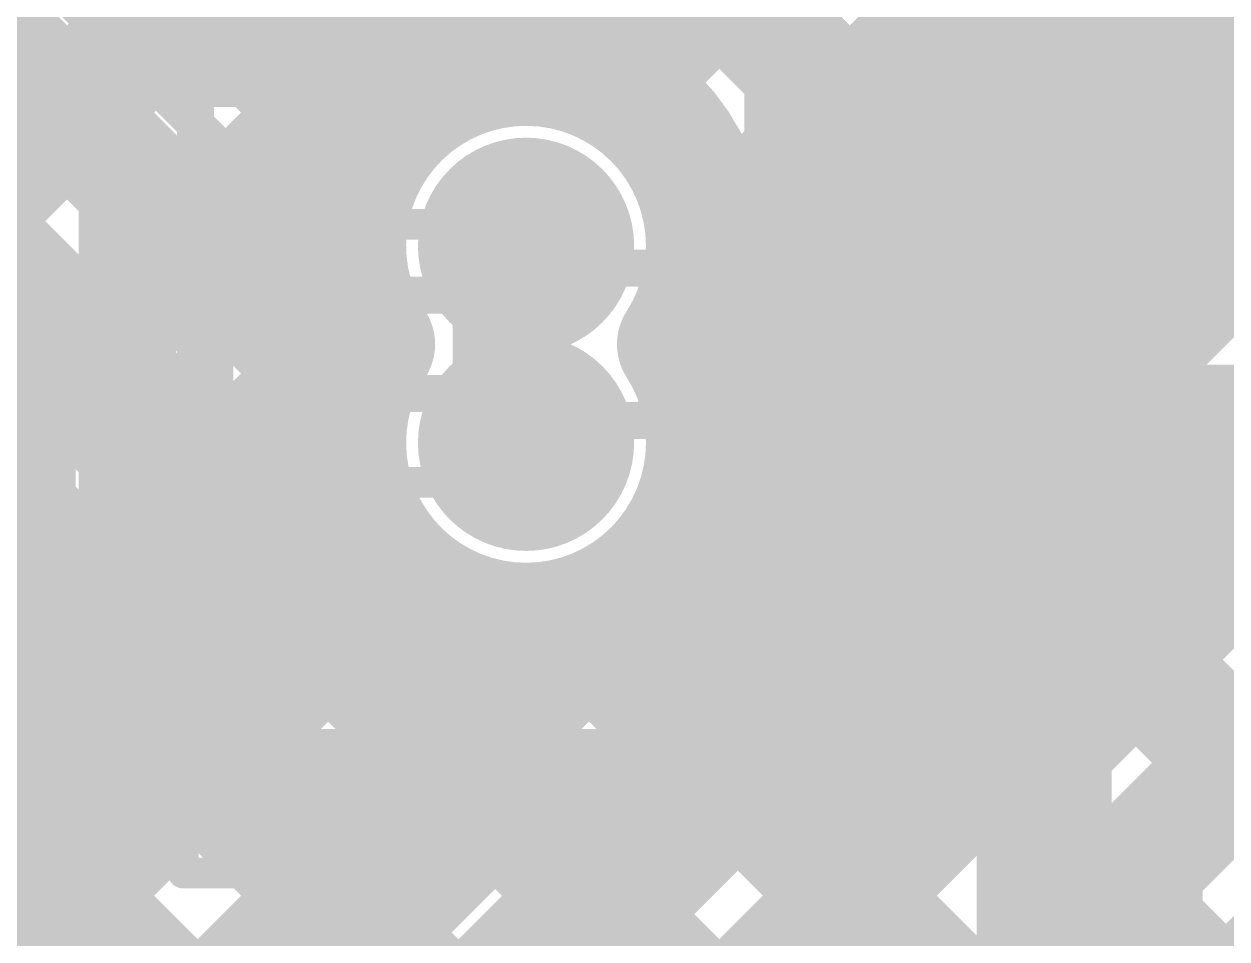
# Model space of a CAD drawing. Header units: millimetres. Extents: x 13 to 259, y -2 to 326.
# Drawn here: x 139.443 to 143.354, y 90.228 to 93.201 of the extents above; entities that cross this region are included whole.
import ezdxf

# ---------------------------------------------------------------- set-up
doc = ezdxf.new("R2010")
doc.units = ezdxf.units.MM
for name, color, linetype in [('BottomLayer', 5, 'Continuous'), ('BottomSolder', 6, 'Continuous'), ('ConnectLayer', 7, 'Continuous'), ('DrillDrawing', 1, 'Continuous'), ('Mechanical14', 56, 'Continuous'), ('Mechanical8', 56, 'Continuous'), ('MidLayer1', 16, 'Continuous'), ('MidLayer2', 76, 'Continuous'), ('MidLayer3', 90, 'Continuous'), ('MidLayer4', 156, 'Continuous'), ('MidLayer5', 130, 'Continuous'), ('MidLayer6', 216, 'Continuous'), ('MultiLayer', 9, 'Continuous'), ('TopLayer', 1, 'Continuous'), ('TopOverlay', 2, 'Continuous'), ('TopSolder', 216, 'Continuous')]:
    doc.layers.add(name, color=color, linetype=linetype)

# ---------------------------------------------------------------- blocks, each defined once
blk = doc.blocks.new('SAMTEC_ASP_127797_01_185')
at = {"layer": 'Mechanical14', "const_width": 0.1}
for points in [[(9.3726, 7.3406), (8.4074, 7.3406)], [(9.3726, 7.3406), (8.4074, 7.3406)], [(11.9126, 7.3406), (10.9474, 7.3406)], [(11.9126, 7.3406), (10.9474, 7.3406)], [(9.6266, 6.4262), (9.6266, 7.0866)], [(9.6266, 6.4262), (9.6266, 7.0866)], [(10.6934, 6.4262), (10.6934, 7.0866)], [(10.6934, 6.4262), (10.6934, 7.0866)], [(10.4394, 6.1722), (9.8806, 6.1722)], [(10.4394, 6.1722), (9.8806, 6.1722)], [(9.1948, 5.7404), (8.5852, 5.7404)], [(9.1948, 5.7404), (8.5852, 5.7404)], [(9.1948, 5.5994), (9.1948, 5.7404)], [(10.4648, 5.7404), (9.8552, 5.7404)], [(10.4648, 5.7404), (9.8552, 5.7404)], [(9.8552, 5.5994), (9.8552, 5.7404)], [(10.4648, 5.5994), (10.4648, 5.7404)], [(11.7348, 5.7404), (11.1252, 5.7404)], [(11.7348, 5.7404), (11.1252, 5.7404)], [(11.1252, 5.5994), (11.1252, 5.7404)], [(11.7348, 5.5994), (11.7348, 5.7404)], [(9.3091, 5.5994), (9.1948, 5.5994)], [(9.3091, 5.2438), (9.3091, 5.5994)], [(9.8552, 5.5994), (9.7409, 5.5994)], [(9.7409, 5.2438), (9.7409, 5.5994)], [(10.5791, 5.5994), (10.4648, 5.5994)], [(10.5791, 5.2438), (10.5791, 5.5994)], [(11.1252, 5.5994), (11.0109, 5.5994)], [(11.0109, 5.2438), (11.0109, 5.5994)], [(11.8491, 5.5994), (11.7348, 5.5994)], [(11.8491, 5.2438), (11.8491, 5.5994)], [(9.3091, 5.4864), (8.4709, 5.4864)], [(9.3091, 5.4864), (8.4709, 5.4864)], [(10.5791, 5.4864), (9.7409, 5.4864)], [(10.5791, 5.4864), (9.7409, 5.4864)], [(11.8491, 5.4864), (11.0109, 5.4864)], [(11.8491, 5.4864), (11.0109, 5.4864)], [(9.7409, 5.2438), (9.3091, 5.2438)], [(11.0109, 5.2438), (10.5791, 5.2438)], [(12.2809, 5.2438), (11.8491, 5.2438)], [(9.7409, 4.9162), (9.3091, 4.9162)], [(9.3091, 4.5606), (9.3091, 4.9162)], [(9.7409, 4.5606), (9.7409, 4.9162)], [(10.5791, 4.5606), (10.5791, 4.9162)], [(11.0109, 4.9162), (10.5791, 4.9162)], [(11.0109, 4.5606), (11.0109, 4.9162)], [(12.2809, 4.9162), (11.8491, 4.9162)], [(11.8491, 4.5606), (11.8491, 4.9162)], [(9.3091, 4.6736), (8.4709, 4.6736)], [(10.5791, 4.6736), (9.7409, 4.6736)], [(11.8491, 4.6736), (11.0109, 4.6736)], [(9.1948, 4.4196), (9.1948, 4.5606)], [(9.3091, 4.5606), (9.1948, 4.5606)], [(9.8552, 4.5606), (9.7409, 4.5606)], [(9.8552, 4.4196), (9.8552, 4.5606)], [(10.4648, 4.4196), (10.4648, 4.5606)], [(10.5791, 4.5606), (10.4648, 4.5606)], [(11.1252, 4.5606), (11.0109, 4.5606)], [(11.1252, 4.4196), (11.1252, 4.5606)], [(11.7348, 4.4196), (11.7348, 4.5606)], [(11.8491, 4.5606), (11.7348, 4.5606)], [(9.1948, 4.4196), (8.5852, 4.4196)], [(10.4648, 4.4196), (9.8552, 4.4196)], [(11.7348, 4.4196), (11.1252, 4.4196)]]:
    blk.add_lwpolyline(points, dxfattribs=at)
at = {"layer": 'Mechanical14', "const_width": 0.05}
for points in [[(9.3476, 7.3406, 1), (9.3976, 7.3406, 1)], [(9.3476, 7.3406, 1), (9.3976, 7.3406, 1)], [(9.3476, 7.3406, 1), (9.3976, 7.3406, 1)], [(10.9224, 7.3406, 1), (10.9724, 7.3406, 1)], [(10.9224, 7.3406, 1), (10.9724, 7.3406, 1)], [(10.9224, 7.3406, 1), (10.9724, 7.3406, 1)], [(11.8876, 7.3406, 1), (11.9376, 7.3406, 1)], [(11.8876, 7.3406, 1), (11.9376, 7.3406, 1)], [(11.8876, 7.3406, 1), (11.9376, 7.3406, 1)], [(9.6016, 7.0866, 1), (9.6516, 7.0866, 1)], [(9.6016, 7.0866, 1), (9.6516, 7.0866, 1)], [(9.6016, 7.0866, 1), (9.6516, 7.0866, 1)], [(10.6684, 7.0866, 1), (10.7184, 7.0866, 1)], [(10.6684, 7.0866, 1), (10.7184, 7.0866, 1)], [(10.6684, 7.0866, 1), (10.7184, 7.0866, 1)], [(9.6016, 6.4262, 1), (9.6516, 6.4262, 1)], [(9.6016, 6.4262, 1), (9.6516, 6.4262, 1)], [(9.6016, 6.4262, 1), (9.6516, 6.4262, 1)], [(9.6016, 6.4262, 1), (9.6516, 6.4262, 1)], [(10.6684, 6.4262, 1), (10.7184, 6.4262, 1)], [(10.6684, 6.4262, 1), (10.7184, 6.4262, 1)], [(10.6684, 6.4262, 1), (10.7184, 6.4262, 1)], [(10.6684, 6.4262, 1), (10.7184, 6.4262, 1)], [(9.8556, 6.1722, 1), (9.9056, 6.1722, 1)], [(9.8556, 6.1722, 1), (9.9056, 6.1722, 1)], [(9.8556, 6.1722, 1), (9.9056, 6.1722, 1)], [(9.8556, 6.1722, 1), (9.9056, 6.1722, 1)], [(10.4144, 6.1722, 1), (10.4644, 6.1722, 1)], [(10.4144, 6.1722, 1), (10.4644, 6.1722, 1)], [(10.4144, 6.1722, 1), (10.4644, 6.1722, 1)], [(10.4144, 6.1722, 1), (10.4644, 6.1722, 1)], [(9.1698, 5.7404, 1), (9.2198, 5.7404, 1)], [(9.1698, 5.7404, 1), (9.2198, 5.7404, 1)], [(9.1698, 5.7404, 1), (9.2198, 5.7404, 1)], [(9.8302, 5.7404, 1), (9.8802, 5.7404, 1)], [(9.8302, 5.7404, 1), (9.8802, 5.7404, 1)], [(9.8302, 5.7404, 1), (9.8802, 5.7404, 1)], [(10.4398, 5.7404, 1), (10.4898, 5.7404, 1)], [(10.4398, 5.7404, 1), (10.4898, 5.7404, 1)], [(10.4398, 5.7404, 1), (10.4898, 5.7404, 1)], [(11.1002, 5.7404, 1), (11.1502, 5.7404, 1)], [(11.1002, 5.7404, 1), (11.1502, 5.7404, 1)], [(11.1002, 5.7404, 1), (11.1502, 5.7404, 1)], [(11.7098, 5.7404, 1), (11.7598, 5.7404, 1)], [(11.7098, 5.7404, 1), (11.7598, 5.7404, 1)], [(11.7098, 5.7404, 1), (11.7598, 5.7404, 1)], [(9.1698, 5.5994, 1), (9.2198, 5.5994, 1)], [(9.1698, 5.5994, 1), (9.2198, 5.5994, 1)], [(9.2841, 5.5994, 1), (9.3341, 5.5994, 1)], [(9.2841, 5.5994, 1), (9.3341, 5.5994, 1)], [(9.7159, 5.5994, 1), (9.7659, 5.5994, 1)], [(9.7159, 5.5994, 1), (9.7659, 5.5994, 1)], [(9.8302, 5.5994, 1), (9.8802, 5.5994, 1)], [(9.8302, 5.5994, 1), (9.8802, 5.5994, 1)], [(10.4398, 5.5994, 1), (10.4898, 5.5994, 1)], [(10.4398, 5.5994, 1), (10.4898, 5.5994, 1)], [(10.5541, 5.5994, 1), (10.6041, 5.5994, 1)], [(10.5541, 5.5994, 1), (10.6041, 5.5994, 1)], [(10.9859, 5.5994, 1), (11.0359, 5.5994, 1)], [(10.9859, 5.5994, 1), (11.0359, 5.5994, 1)], [(11.1002, 5.5994, 1), (11.1502, 5.5994, 1)], [(11.1002, 5.5994, 1), (11.1502, 5.5994, 1)], [(11.7098, 5.5994, 1), (11.7598, 5.5994, 1)], [(11.7098, 5.5994, 1), (11.7598, 5.5994, 1)], [(11.8241, 5.5994, 1), (11.8741, 5.5994, 1)], [(11.8241, 5.5994, 1), (11.8741, 5.5994, 1)], [(9.2841, 5.4864, 1), (9.3341, 5.4864, 1)], [(9.2841, 5.4864, 1), (9.3341, 5.4864, 1)], [(9.7159, 5.4864, 1), (9.7659, 5.4864, 1)], [(9.7159, 5.4864, 1), (9.7659, 5.4864, 1)], [(10.5541, 5.4864, 1), (10.6041, 5.4864, 1)], [(10.5541, 5.4864, 1), (10.6041, 5.4864, 1)], [(10.9859, 5.4864, 1), (11.0359, 5.4864, 1)], [(10.9859, 5.4864, 1), (11.0359, 5.4864, 1)], [(11.8241, 5.4864, 1), (11.8741, 5.4864, 1)], [(11.8241, 5.4864, 1), (11.8741, 5.4864, 1)], [(9.2841, 5.2438, 1), (9.3341, 5.2438, 1)], [(9.2841, 5.2438, 1), (9.3341, 5.2438, 1)], [(9.7159, 5.2438, 1), (9.7659, 5.2438, 1)], [(9.7159, 5.2438, 1), (9.7659, 5.2438, 1)], [(10.5541, 5.2438, 1), (10.6041, 5.2438, 1)], [(10.5541, 5.2438, 1), (10.6041, 5.2438, 1)], [(10.9859, 5.2438, 1), (11.0359, 5.2438, 1)], [(10.9859, 5.2438, 1), (11.0359, 5.2438, 1)], [(11.8241, 5.2438, 1), (11.8741, 5.2438, 1)], [(11.8241, 5.2438, 1), (11.8741, 5.2438, 1)], [(9.2841, 4.9162, 1), (9.3341, 4.9162, 1)], [(9.2841, 4.9162, 1), (9.3341, 4.9162, 1)], [(9.7159, 4.9162, 1), (9.7659, 4.9162, 1)], [(9.7159, 4.9162, 1), (9.7659, 4.9162, 1)], [(10.5541, 4.9162, 1), (10.6041, 4.9162, 1)], [(10.5541, 4.9162, 1), (10.6041, 4.9162, 1)], [(10.9859, 4.9162, 1), (11.0359, 4.9162, 1)], [(10.9859, 4.9162, 1), (11.0359, 4.9162, 1)], [(11.8241, 4.9162, 1), (11.8741, 4.9162, 1)], [(11.8241, 4.9162, 1), (11.8741, 4.9162, 1)], [(9.2841, 4.6736, 1), (9.3341, 4.6736, 1)], [(9.7159, 4.6736, 1), (9.7659, 4.6736, 1)], [(10.5541, 4.6736, 1), (10.6041, 4.6736, 1)], [(10.9859, 4.6736, 1), (11.0359, 4.6736, 1)], [(11.8241, 4.6736, 1), (11.8741, 4.6736, 1)], [(9.1698, 4.5606, 1), (9.2198, 4.5606, 1)], [(9.1698, 4.5606, 1), (9.2198, 4.5606, 1)], [(9.2841, 4.5606, 1), (9.3341, 4.5606, 1)], [(9.2841, 4.5606, 1), (9.3341, 4.5606, 1)], [(9.7159, 4.5606, 1), (9.7659, 4.5606, 1)], [(9.7159, 4.5606, 1), (9.7659, 4.5606, 1)], [(9.8302, 4.5606, 1), (9.8802, 4.5606, 1)], [(9.8302, 4.5606, 1), (9.8802, 4.5606, 1)], [(10.4398, 4.5606, 1), (10.4898, 4.5606, 1)], [(10.4398, 4.5606, 1), (10.4898, 4.5606, 1)], [(10.5541, 4.5606, 1), (10.6041, 4.5606, 1)], [(10.5541, 4.5606, 1), (10.6041, 4.5606, 1)], [(10.9859, 4.5606, 1), (11.0359, 4.5606, 1)], [(10.9859, 4.5606, 1), (11.0359, 4.5606, 1)], [(11.1002, 4.5606, 1), (11.1502, 4.5606, 1)], [(11.1002, 4.5606, 1), (11.1502, 4.5606, 1)], [(11.7098, 4.5606, 1), (11.7598, 4.5606, 1)], [(11.7098, 4.5606, 1), (11.7598, 4.5606, 1)], [(11.8241, 4.5606, 1), (11.8741, 4.5606, 1)], [(11.8241, 4.5606, 1), (11.8741, 4.5606, 1)], [(9.1698, 4.4196, 1), (9.2198, 4.4196, 1)], [(9.1698, 4.4196, 1), (9.2198, 4.4196, 1)], [(9.8302, 4.4196, 1), (9.8802, 4.4196, 1)], [(9.8302, 4.4196, 1), (9.8802, 4.4196, 1)], [(10.4398, 4.4196, 1), (10.4898, 4.4196, 1)], [(10.4398, 4.4196, 1), (10.4898, 4.4196, 1)], [(11.1002, 4.4196, 1), (11.1502, 4.4196, 1)], [(11.1002, 4.4196, 1), (11.1502, 4.4196, 1)], [(11.7098, 4.4196, 1), (11.7598, 4.4196, 1)], [(11.7098, 4.4196, 1), (11.7598, 4.4196, 1)]]:
    blk.add_lwpolyline(points, format="xyb", close=True, dxfattribs=at)
at = {"layer": 'Mechanical14', "const_width": 0.1}
for points in [[(9.3726, 7.3406, -0.414214), (9.6266, 7.0866)], [(10.6934, 7.0866, -0.414214), (10.9474, 7.3406)], [(11.9126, 7.3406, -0.414214), (12.1666, 7.0866)], [(9.8806, 6.1722, -0.414214), (9.6266, 6.4262)], [(9.8806, 6.1722, -0.414214), (9.6266, 6.4262)], [(10.6934, 6.4262, -0.414214), (10.4394, 6.1722)], [(10.6934, 6.4262, -0.414214), (10.4394, 6.1722)]]:
    blk.add_lwpolyline(points, format="xyb", dxfattribs=at)
at = {"layer": 'Mechanical8', "const_width": 0.1}
for points in [[(9.525, 3.175), (9.525, 4.175)], [(10.795, 3.175), (10.795, 4.175)], [(12.065, 3.175), (12.065, 4.175)]]:
    blk.add_lwpolyline(points, dxfattribs=at)
at = {"layer": 'Mechanical8', "const_width": 0.05}
for points in [[(9.5, 4.175, 1), (9.55, 4.175, 1)], [(10.77, 4.175, 1), (10.82, 4.175, 1)], [(12.04, 4.175, 1), (12.09, 4.175, 1)]]:
    blk.add_lwpolyline(points, format="xyb", close=True, dxfattribs=at)
at = {"layer": 'TopOverlay', "const_width": 0.2}
for points in [[(9.3726, 7.3406), (8.4074, 7.3406)], [(9.3726, 7.3406), (8.4074, 7.3406)], [(11.9126, 7.3406), (10.9474, 7.3406)], [(11.9126, 7.3406), (10.9474, 7.3406)], [(9.6266, 6.4262), (9.6266, 7.0866)], [(9.6266, 6.4262), (9.6266, 7.0866)], [(10.6934, 6.4262), (10.6934, 7.0866)], [(10.6934, 6.4262), (10.6934, 7.0866)], [(10.4394, 6.1722), (9.8806, 6.1722)], [(10.4394, 6.1722), (9.8806, 6.1722)]]:
    blk.add_lwpolyline(points, dxfattribs=at)
at = {"layer": 'TopOverlay', "const_width": 0.1}
for points in [[(9.3226, 7.3406, 1), (9.4226, 7.3406, 1)], [(9.3226, 7.3406, 1), (9.4226, 7.3406, 1)], [(9.3226, 7.3406, 1), (9.4226, 7.3406, 1)], [(10.8974, 7.3406, 1), (10.9974, 7.3406, 1)], [(10.8974, 7.3406, 1), (10.9974, 7.3406, 1)], [(10.8974, 7.3406, 1), (10.9974, 7.3406, 1)], [(11.8626, 7.3406, 1), (11.9626, 7.3406, 1)], [(11.8626, 7.3406, 1), (11.9626, 7.3406, 1)], [(11.8626, 7.3406, 1), (11.9626, 7.3406, 1)], [(9.5766, 7.0866, 1), (9.6766, 7.0866, 1)], [(9.5766, 7.0866, 1), (9.6766, 7.0866, 1)], [(9.5766, 7.0866, 1), (9.6766, 7.0866, 1)], [(10.6434, 7.0866, 1), (10.7434, 7.0866, 1)], [(10.6434, 7.0866, 1), (10.7434, 7.0866, 1)], [(10.6434, 7.0866, 1), (10.7434, 7.0866, 1)], [(9.5766, 6.4262, 1), (9.6766, 6.4262, 1)], [(9.5766, 6.4262, 1), (9.6766, 6.4262, 1)], [(9.5766, 6.4262, 1), (9.6766, 6.4262, 1)], [(9.5766, 6.4262, 1), (9.6766, 6.4262, 1)], [(10.6434, 6.4262, 1), (10.7434, 6.4262, 1)], [(10.6434, 6.4262, 1), (10.7434, 6.4262, 1)], [(10.6434, 6.4262, 1), (10.7434, 6.4262, 1)], [(10.6434, 6.4262, 1), (10.7434, 6.4262, 1)], [(9.8306, 6.1722, 1), (9.9306, 6.1722, 1)], [(9.8306, 6.1722, 1), (9.9306, 6.1722, 1)], [(9.8306, 6.1722, 1), (9.9306, 6.1722, 1)], [(9.8306, 6.1722, 1), (9.9306, 6.1722, 1)], [(10.3894, 6.1722, 1), (10.4894, 6.1722, 1)], [(10.3894, 6.1722, 1), (10.4894, 6.1722, 1)], [(10.3894, 6.1722, 1), (10.4894, 6.1722, 1)], [(10.3894, 6.1722, 1), (10.4894, 6.1722, 1)]]:
    blk.add_lwpolyline(points, format="xyb", close=True, dxfattribs=at)
at = {"layer": 'TopOverlay', "const_width": 0.2}
for points in [[(9.3726, 7.3406, -0.414214), (9.6266, 7.0866)], [(10.6934, 7.0866, -0.414214), (10.9474, 7.3406)], [(11.9126, 7.3406, -0.414214), (12.1666, 7.0866)], [(9.8806, 6.1722, -0.414214), (9.6266, 6.4262)], [(9.8806, 6.1722, -0.414214), (9.6266, 6.4262)], [(10.6934, 6.4262, -0.414214), (10.4394, 6.1722)], [(10.6934, 6.4262, -0.414214), (10.4394, 6.1722)]]:
    blk.add_lwpolyline(points, format="xyb", dxfattribs=at)

msp = doc.modelspace()

# ---------------------------------------------------------------- linework, layer by layer
at = {"layer": 'BottomLayer', "const_width": 0.25}
for points in [[(140.9501, 92.48, 1), (141.2, 92.48, 1)], [(140.9501, 91.84, 1), (141.2, 91.84, 1)]]:
    msp.add_lwpolyline(points, format="xyb", close=True, dxfattribs=at)
at = {"layer": 'BottomSolder', "const_width": 0.3516}
for points in [[(140.8993, 92.48, 1), (141.2508, 92.48, 1)], [(140.8993, 91.84, 1), (141.2508, 91.84, 1)]]:
    msp.add_lwpolyline(points, format="xyb", close=True, dxfattribs=at)
at = {"layer": 'ConnectLayer', "const_width": 0.4}
for points in [[(141.6643, 92.4497), (147.5574, 98.3428)], [(141.6643, 92.4497), (147.5574, 98.3428)], [(141.6643, 92.4497), (146.51, 97.2954)], [(141.6643, 92.4497), (146.05, 96.8354)], [(133.8479, 96.1028), (144.7858, 85.1649)], [(133.8479, 96.1028), (144.7858, 85.1649)], [(134.035, 95.9156), (142.256, 87.6947)], [(141.3617, 92.9957), (143.9904, 95.6243)], [(141.3617, 92.9957), (143.9904, 95.6243)], [(141.3617, 92.9957), (143.9904, 95.6243)], [(141.3617, 92.9957), (143.9904, 95.6243)], [(139.1181, 95.0752), (141.1255, 93.0678)], [(139.1181, 95.0752), (141.1255, 93.0678)], [(139.1181, 95.0752), (141.1255, 93.0678)], [(139.1181, 95.0752), (141.1255, 93.0678)], [(141.5403, 91.4771), (144.972, 94.9089)], [(141.5403, 91.4771), (144.972, 94.9089)], [(141.5403, 91.4771), (144.972, 94.9089)], [(141.8105, 94.9284), (143.6042, 93.1347)], [(141.8105, 94.9284), (143.6042, 93.1347)], [(141.8105, 94.9284), (143.6042, 93.1347)], [(141.8105, 94.9284), (143.6042, 93.1347)], [(143.0371, 92.974), (144.972, 94.9089)], [(139.1404, 94.2044), (140.5662, 92.7786)], [(139.1404, 94.2044), (140.5662, 92.7786)], [(139.1404, 94.2044), (140.5662, 92.7786)], [(139.1404, 94.2044), (140.5662, 92.7786)], [(141.8014, 94.089), (143.7077, 92.1827)], [(141.8014, 94.089), (143.7077, 92.1827)], [(141.8014, 94.089), (143.7077, 92.1827)], [(141.8014, 94.089), (142.9164, 92.974)], [(137.4632, 90.7941), (140.6738, 94.0048)], [(137.4632, 90.7941), (140.6738, 94.0048)], [(137.4632, 90.7941), (140.6738, 94.0048)], [(139.2289, 92.5598), (140.6738, 94.0048)], [(137.8465, 93.8013), (143.7485, 87.8992)], [(137.8465, 93.8013), (143.7485, 87.8992)], [(137.8465, 93.8013), (143.1046, 88.5432)], [(141.3926, 93.6493), (143.748, 91.2939)], [(141.3926, 93.6493), (143.748, 91.2939)], [(141.3926, 93.6493), (143.748, 91.2939)], [(141.3926, 93.6493), (142.3728, 92.6691)], [(138.1921, 90.6745), (141.1477, 93.6301)], [(138.1921, 90.6745), (141.1477, 93.6301)], [(138.1921, 90.6745), (141.1477, 93.6301)], [(139.6531, 92.1356), (141.1477, 93.6301)], [(138.931, 93.5652), (140.5048, 91.9914)], [(138.931, 93.5652), (140.5048, 91.9914)], [(138.931, 93.5652), (140.5048, 91.9914)], [(138.931, 93.5652), (140.5048, 91.9914)], [(137.3517, 93.4476), (145.6511, 85.1482)], [(137.3517, 93.4476), (145.6511, 85.1482)], [(137.3517, 93.4476), (142.6803, 88.1189)], [(142.9014, 92.974), (143.609, 92.974)], [(141.6546, 91.9508), (142.5186, 92.8149)], [(137.7333, 86.8216), (143.683, 92.7713)], [(137.7333, 86.8216), (143.683, 92.7713)], [(137.7333, 86.8216), (143.683, 92.7713)], [(139.2321, 92.5566), (139.9987, 91.79)], [(141.6629, 92.5304), (143.9699, 90.2235)], [(141.6629, 92.5304), (143.9699, 90.2235)], [(141.6629, 92.5304), (143.9699, 90.2235)], [(141.6629, 92.5304), (141.9485, 92.2448)], [(139.0005, 90.6345), (140.5594, 92.1933)], [(139.0005, 90.6345), (140.5594, 92.1933)], [(139.0005, 90.6345), (140.5594, 92.1933)], [(140.1561, 91.79), (140.5594, 92.1933)], [(142.1002, 90.8691), (143.1251, 91.894)], [(143.1251, 91.894), (143.603, 91.894)], [(143.1478, 91.894), (143.748, 91.2939)], [(121.3698, 69.6096), (143.6009, 91.8407)], [(121.3698, 69.6096), (143.6009, 91.8407)], [(129.7822, 78.022), (143.6009, 91.8407)], [(140.6002, 88.84), (143.6009, 91.8407)], [(139.9987, 91.79), (140.4872, 91.79)], [(141.6475, 91.6973), (143.6043, 89.7405)], [(141.6475, 91.6973), (143.6043, 89.7405)], [(141.6475, 91.6973), (143.6043, 89.7405)], [(138.315, 91.6357), (141.1107, 88.84)], [(138.6257, 91.6357), (139.3922, 90.8691)], [(142.7122, 91.4811), (143.3936, 90.7997)], [(138.7375, 89.5229), (140.6478, 91.4332)], [(138.7375, 89.5229), (140.6478, 91.4332)], [(138.7375, 89.5229), (140.6478, 91.4332)], [(139.1502, 89.0871), (141.4379, 91.3748)], [(139.1502, 89.0871), (141.4379, 91.3748)], [(139.1502, 89.0871), (141.4379, 91.3748)], [(141.2265, 91.2698), (143.6181, 88.8781)], [(141.2265, 91.2698), (143.6181, 88.8781)], [(141.2265, 91.2698), (143.5833, 88.9129)], [(142.2879, 91.0569), (142.9693, 90.3755)], [(133.1602, 80.5515), (143.6087, 91)], [(133.1602, 80.5515), (143.6087, 91)], [(133.1602, 80.5515), (143.6087, 91)], [(141.4339, 88.84), (143.612, 91.0181)], [(139.0005, 90.6345), (139.3137, 90.9477)], [(138.7375, 89.5229), (139.9246, 90.71)], [(139.1502, 89.0871), (140.7731, 90.71)], [(139.7517, 88.84), (141.6217, 90.71)], [(139.7751, 90.71), (141.7174, 90.71)], [(140.0892, 90.71), (141.6965, 89.1027)], [(140.9377, 90.71), (142.1208, 89.5269)], [(141.7823, 90.7139), (142.5451, 89.9512)], [(133.926, 80.4687), (143.8676, 90.4104)], [(133.926, 80.4687), (143.8676, 90.4104)], [(133.926, 80.4687), (143.8676, 90.4104)]]:
    msp.add_lwpolyline(points, dxfattribs=at)
for points in [[(140.5794, 92.16, -1.337279), (141.665, 92.48)], [(140.5794, 92.16, -1.337279), (141.665, 92.48)], [(140.5794, 92.16, -1.337279), (141.665, 92.48)], [(140.5794, 92.16, -1.337279), (141.665, 92.48)], [(142.5186, 92.8149, -0.199574), (142.9014, 92.974)], [(142.5196, 92.8158, -0.198912), (142.9014, 92.974)], [(141.665, 92.48, -0.144304), (141.5707, 92.16)], [(141.665, 92.48, -0.144304), (141.5707, 92.16)], [(141.665, 92.48, -0.144304), (141.5707, 92.16)], [(141.665, 92.48, -0.144304), (141.5707, 92.16)], [(141.665, 91.84, -1.337279), (140.5794, 92.16)], [(141.665, 91.84, -1.337279), (140.5794, 92.16)], [(141.665, 91.84, -1.337279), (140.5794, 92.16)], [(140.4872, 91.79, -0.166027), (140.5794, 92.16)], [(141.5707, 92.16, -0.144304), (141.665, 91.84)], [(141.5707, 92.16, -0.144304), (141.665, 91.84)], [(141.5707, 92.16, -0.144304), (141.665, 91.84)], [(141.5707, 92.16, -0.09638), (141.6546, 91.9508)], [(139.7751, 90.71, -0.199574), (139.3922, 90.8691)], [(139.7751, 90.71, -0.198912), (139.3932, 90.8682)], [(142.1002, 90.8691, -0.199574), (141.7174, 90.71)], [(142.0993, 90.8682, -0.198912), (141.7174, 90.71)]]:
    msp.add_lwpolyline(points, format="xyb", dxfattribs=at)
at = {"layer": 'ConnectLayer', "const_width": 0.2}
for points in [[(141.0255, 93.0678, 1), (141.2255, 93.0678, 1)], [(141.0255, 93.0678, 1), (141.2255, 93.0678, 1)], [(141.0255, 93.0678, 1), (141.2255, 93.0678, 1)], [(141.0255, 93.0678, 1), (141.2255, 93.0678, 1)], [(141.2617, 92.9957, 1), (141.4617, 92.9957, 1)], [(141.2617, 92.9957, 1), (141.4617, 92.9957, 1)], [(141.2617, 92.9957, 1), (141.4617, 92.9957, 1)], [(141.2617, 92.9957, 1), (141.4617, 92.9957, 1)], [(142.8014, 92.974, 1), (143.0014, 92.974, 1)], [(142.8014, 92.974, 1), (143.0014, 92.974, 1)], [(142.8014, 92.974, 1), (143.0014, 92.974, 1)], [(142.8164, 92.974, 1), (143.0164, 92.974, 1)], [(142.9371, 92.974, 1), (143.1371, 92.974, 1)], [(142.4186, 92.8149, 1), (142.6186, 92.8149, 1)], [(142.4186, 92.8149, 1), (142.6186, 92.8149, 1)], [(142.4196, 92.8158, 1), (142.6196, 92.8158, 1)], [(140.4662, 92.7786, 1), (140.6662, 92.7786, 1)], [(140.4662, 92.7786, 1), (140.6662, 92.7786, 1)], [(140.4662, 92.7786, 1), (140.6662, 92.7786, 1)], [(140.4662, 92.7786, 1), (140.6662, 92.7786, 1)], [(142.2728, 92.6691, 1), (142.4728, 92.6691, 1)], [(141.5629, 92.5304, 1), (141.7629, 92.5304, 1)], [(141.5629, 92.5304, 1), (141.7629, 92.5304, 1)], [(141.5629, 92.5304, 1), (141.7629, 92.5304, 1)], [(141.5629, 92.5304, 1), (141.7629, 92.5304, 1)], [(141.565, 92.48, 1), (141.765, 92.48, 1)], [(141.565, 92.48, 1), (141.765, 92.48, 1)], [(141.565, 92.48, 1), (141.765, 92.48, 1)], [(141.565, 92.48, 1), (141.765, 92.48, 1)], [(141.565, 92.48, 1), (141.765, 92.48, 1)], [(141.565, 92.48, 1), (141.765, 92.48, 1)], [(141.565, 92.48, 1), (141.765, 92.48, 1)], [(141.565, 92.48, 1), (141.765, 92.48, 1)], [(141.5643, 92.4497, 1), (141.7643, 92.4497, 1)], [(141.5643, 92.4497, 1), (141.7643, 92.4497, 1)], [(141.5643, 92.4497, 1), (141.7643, 92.4497, 1)], [(141.5643, 92.4497, 1), (141.7643, 92.4497, 1)], [(141.8485, 92.2448, 1), (142.0485, 92.2448, 1)], [(140.4594, 92.1933, 1), (140.6594, 92.1933, 1)], [(140.4594, 92.1933, 1), (140.6594, 92.1933, 1)], [(140.4594, 92.1933, 1), (140.6594, 92.1933, 1)], [(140.4594, 92.1933, 1), (140.6594, 92.1933, 1)], [(140.4794, 92.16, 1), (140.6794, 92.16, 1)], [(140.4794, 92.16, 1), (140.6794, 92.16, 1)], [(140.4794, 92.16, 1), (140.6794, 92.16, 1)], [(140.4794, 92.16, 1), (140.6794, 92.16, 1)], [(140.4794, 92.16, 1), (140.6794, 92.16, 1)], [(140.4794, 92.16, 1), (140.6794, 92.16, 1)], [(140.4794, 92.16, 1), (140.6794, 92.16, 1)], [(140.4794, 92.16, 1), (140.6794, 92.16, 1)], [(141.4707, 92.16, 1), (141.6707, 92.16, 1)], [(141.4707, 92.16, 1), (141.6707, 92.16, 1)], [(141.4707, 92.16, 1), (141.6707, 92.16, 1)], [(141.4707, 92.16, 1), (141.6707, 92.16, 1)], [(141.4707, 92.16, 1), (141.6707, 92.16, 1)], [(141.4707, 92.16, 1), (141.6707, 92.16, 1)], [(141.4707, 92.16, 1), (141.6707, 92.16, 1)], [(141.4707, 92.16, 1), (141.6707, 92.16, 1)], [(139.5531, 92.1356, 1), (139.7531, 92.1356, 1)], [(140.4048, 91.9914, 1), (140.6048, 91.9914, 1)], [(140.4048, 91.9914, 1), (140.6048, 91.9914, 1)], [(140.4048, 91.9914, 1), (140.6048, 91.9914, 1)], [(140.4048, 91.9914, 1), (140.6048, 91.9914, 1)], [(141.5546, 91.9508, 1), (141.7546, 91.9508, 1)], [(141.5546, 91.9508, 1), (141.7546, 91.9508, 1)], [(143.0251, 91.894, 1), (143.2251, 91.894, 1)], [(143.0251, 91.894, 1), (143.2251, 91.894, 1)], [(143.0478, 91.894, 1), (143.2478, 91.894, 1)], [(141.565, 91.84, 1), (141.765, 91.84, 1)], [(141.565, 91.84, 1), (141.765, 91.84, 1)], [(141.565, 91.84, 1), (141.765, 91.84, 1)], [(141.565, 91.84, 1), (141.765, 91.84, 1)], [(141.565, 91.84, 1), (141.765, 91.84, 1)], [(141.565, 91.84, 1), (141.765, 91.84, 1)], [(139.8987, 91.79, 1), (140.0987, 91.79, 1)], [(139.8987, 91.79, 1), (140.0987, 91.79, 1)], [(140.0561, 91.79, 1), (140.2561, 91.79, 1)], [(140.3872, 91.79, 1), (140.5872, 91.79, 1)], [(140.3872, 91.79, 1), (140.5872, 91.79, 1)], [(141.5475, 91.6973, 1), (141.7475, 91.6973, 1)], [(141.5475, 91.6973, 1), (141.7475, 91.6973, 1)], [(141.5475, 91.6973, 1), (141.7475, 91.6973, 1)], [(141.4403, 91.4771, 1), (141.6403, 91.4771, 1)], [(141.4403, 91.4771, 1), (141.6403, 91.4771, 1)], [(141.4403, 91.4771, 1), (141.6403, 91.4771, 1)], [(142.6122, 91.4811, 1), (142.8122, 91.4811, 1)], [(140.5478, 91.4332, 1), (140.7478, 91.4332, 1)], [(140.5478, 91.4332, 1), (140.7478, 91.4332, 1)], [(140.5478, 91.4332, 1), (140.7478, 91.4332, 1)], [(141.3379, 91.3748, 1), (141.5379, 91.3748, 1)], [(141.3379, 91.3748, 1), (141.5379, 91.3748, 1)], [(141.3379, 91.3748, 1), (141.5379, 91.3748, 1)], [(141.1265, 91.2698, 1), (141.3265, 91.2698, 1)], [(141.1265, 91.2698, 1), (141.3265, 91.2698, 1)], [(141.1265, 91.2698, 1), (141.3265, 91.2698, 1)], [(142.1879, 91.0569, 1), (142.3879, 91.0569, 1)], [(139.2137, 90.9477, 1), (139.4137, 90.9477, 1)], [(139.2922, 90.8691, 1), (139.4922, 90.8691, 1)], [(139.2922, 90.8691, 1), (139.4922, 90.8691, 1)], [(139.2932, 90.8682, 1), (139.4932, 90.8682, 1)], [(141.9993, 90.8682, 1), (142.1993, 90.8682, 1)], [(142.0002, 90.8691, 1), (142.2002, 90.8691, 1)], [(142.0002, 90.8691, 1), (142.2002, 90.8691, 1)], [(143.2936, 90.7997, 1), (143.4936, 90.7997, 1)], [(139.6751, 90.71, 1), (139.8751, 90.71, 1)], [(139.6751, 90.71, 1), (139.8751, 90.71, 1)], [(139.6751, 90.71, 1), (139.8751, 90.71, 1)], [(139.8246, 90.71, 1), (140.0246, 90.71, 1)], [(139.9892, 90.71, 1), (140.1892, 90.71, 1)], [(140.6731, 90.71, 1), (140.8731, 90.71, 1)], [(140.8377, 90.71, 1), (141.0377, 90.71, 1)], [(141.5217, 90.71, 1), (141.7217, 90.71, 1)], [(141.6174, 90.71, 1), (141.8174, 90.71, 1)], [(141.6174, 90.71, 1), (141.8174, 90.71, 1)], [(141.6174, 90.71, 1), (141.8174, 90.71, 1)], [(141.6823, 90.7139, 1), (141.8823, 90.7139, 1)], [(142.8693, 90.3755, 1), (143.0693, 90.3755, 1)]]:
    msp.add_lwpolyline(points, format="xyb", close=True, dxfattribs=at)
at = {"layer": 'DrillDrawing', "const_width": 0.0508}
for points in [[(140.948, 92.607), (140.948, 92.734)], [(140.948, 92.734), (141.202, 92.734)], [(141.202, 92.607), (141.202, 92.734)], [(140.821, 92.353), (140.821, 92.607)], [(140.821, 92.607), (140.948, 92.607)], [(141.202, 92.607), (141.329, 92.607)], [(141.329, 92.353), (141.329, 92.607)], [(140.821, 92.353), (140.948, 92.353)], [(140.948, 92.226), (140.948, 92.353)], [(141.202, 92.353), (141.329, 92.353)], [(141.202, 92.226), (141.202, 92.353)], [(140.948, 92.226), (141.202, 92.226)], [(140.948, 91.967), (140.948, 92.094)], [(140.948, 92.094), (141.202, 92.094)], [(141.202, 91.967), (141.202, 92.094)], [(140.821, 91.713), (140.821, 91.967)], [(140.821, 91.967), (140.948, 91.967)], [(141.202, 91.967), (141.329, 91.967)], [(141.329, 91.713), (141.329, 91.967)], [(140.821, 91.713), (140.948, 91.713)], [(140.948, 91.586), (140.948, 91.713)], [(141.202, 91.713), (141.329, 91.713)], [(141.202, 91.586), (141.202, 91.713)], [(140.948, 91.586), (141.202, 91.586)]]:
    msp.add_lwpolyline(points, dxfattribs=at)
at = {"layer": 'DrillDrawing', "const_width": 0.0254}
for points in [[(140.9353, 92.734, 1), (140.9607, 92.734, 1)], [(140.9353, 92.734, 1), (140.9607, 92.734, 1)], [(141.1893, 92.734, 1), (141.2147, 92.734, 1)], [(141.1893, 92.734, 1), (141.2147, 92.734, 1)], [(140.8083, 92.607, 1), (140.8337, 92.607, 1)], [(140.8083, 92.607, 1), (140.8337, 92.607, 1)], [(140.9353, 92.607, 1), (140.9607, 92.607, 1)], [(140.9353, 92.607, 1), (140.9607, 92.607, 1)], [(141.1893, 92.607, 1), (141.2147, 92.607, 1)], [(141.1893, 92.607, 1), (141.2147, 92.607, 1)], [(141.3163, 92.607, 1), (141.3417, 92.607, 1)], [(141.3163, 92.607, 1), (141.3417, 92.607, 1)], [(140.8083, 92.353, 1), (140.8337, 92.353, 1)], [(140.8083, 92.353, 1), (140.8337, 92.353, 1)], [(140.9353, 92.353, 1), (140.9607, 92.353, 1)], [(140.9353, 92.353, 1), (140.9607, 92.353, 1)], [(141.1893, 92.353, 1), (141.2147, 92.353, 1)], [(141.1893, 92.353, 1), (141.2147, 92.353, 1)], [(141.3163, 92.353, 1), (141.3417, 92.353, 1)], [(141.3163, 92.353, 1), (141.3417, 92.353, 1)], [(140.9353, 92.226, 1), (140.9607, 92.226, 1)], [(140.9353, 92.226, 1), (140.9607, 92.226, 1)], [(141.1893, 92.226, 1), (141.2147, 92.226, 1)], [(141.1893, 92.226, 1), (141.2147, 92.226, 1)], [(140.9353, 92.094, 1), (140.9607, 92.094, 1)], [(140.9353, 92.094, 1), (140.9607, 92.094, 1)], [(141.1893, 92.094, 1), (141.2147, 92.094, 1)], [(141.1893, 92.094, 1), (141.2147, 92.094, 1)], [(140.8083, 91.967, 1), (140.8337, 91.967, 1)], [(140.8083, 91.967, 1), (140.8337, 91.967, 1)], [(140.9353, 91.967, 1), (140.9607, 91.967, 1)], [(140.9353, 91.967, 1), (140.9607, 91.967, 1)], [(141.1893, 91.967, 1), (141.2147, 91.967, 1)], [(141.1893, 91.967, 1), (141.2147, 91.967, 1)], [(141.3163, 91.967, 1), (141.3417, 91.967, 1)], [(141.3163, 91.967, 1), (141.3417, 91.967, 1)], [(140.8083, 91.713, 1), (140.8337, 91.713, 1)], [(140.8083, 91.713, 1), (140.8337, 91.713, 1)], [(140.9353, 91.713, 1), (140.9607, 91.713, 1)], [(140.9353, 91.713, 1), (140.9607, 91.713, 1)], [(141.1893, 91.713, 1), (141.2147, 91.713, 1)], [(141.1893, 91.713, 1), (141.2147, 91.713, 1)], [(141.3163, 91.713, 1), (141.3417, 91.713, 1)], [(141.3163, 91.713, 1), (141.3417, 91.713, 1)], [(140.9353, 91.586, 1), (140.9607, 91.586, 1)], [(140.9353, 91.586, 1), (140.9607, 91.586, 1)], [(141.1893, 91.586, 1), (141.2147, 91.586, 1)], [(141.1893, 91.586, 1), (141.2147, 91.586, 1)]]:
    msp.add_lwpolyline(points, format="xyb", close=True, dxfattribs=at)
at = {"layer": 'MidLayer1', "const_width": 0.25}
for points in [[(140.9501, 92.48, 1), (141.2, 92.48, 1)], [(140.9501, 91.84, 1), (141.2, 91.84, 1)]]:
    msp.add_lwpolyline(points, format="xyb", close=True, dxfattribs=at)
at = {"layer": 'MidLayer2', "const_width": 0.12}
for points in [[(140.775, 92.85), (140.775, 95.8775)], [(140.4551, 92.9489), (140.4551, 95.745)], [(140, 91.4225), (140, 95.2901)], [(139.6801, 91.555), (139.6801, 95.1576)], [(141.9326, 94.695), (143.7409, 92.8867)], [(141.8, 94.375), (143.4209, 92.7542)], [(140.3051, 92.7989), (140.4551, 92.9489)], [(140.625, 92.7), (140.775, 92.85)], [(140.3051, 92.4326), (140.3051, 92.7989)], [(140.6251, 92.2936), (140.6251, 92.6664)], [(141.075, 92.48), (141.1478, 92.4073)], [(140.3019, 92.4294), (140.3051, 92.4326)], [(140.3019, 92.1643), (140.3019, 92.4294)], [(141.1478, 92.4073), (141.4628, 92.4073)], [(141.4628, 92.4073), (141.55, 92.32)], [(140.6218, 92.2968), (140.6251, 92.2936)], [(141.55, 92.32), (142.1076, 92.32)], [(142.1076, 92.32), (142.92, 91.5076)], [(140.6251, 91.6536), (140.6251, 92.2936)], [(140.3019, 92.1643), (140.3051, 92.1611)], [(140.3051, 91.5211), (140.3051, 92.1611)], [(141.4628, 91.9127), (141.55, 92)], [(141.55, 92), (141.9751, 92)], [(141.9751, 92), (142.6001, 91.375)], [(141.075, 91.84), (141.1478, 91.9127)], [(141.1478, 91.9127), (141.4628, 91.9127)], [(140.6251, 91.6536), (140.8887, 91.39)], [(139.1463, 91.0212), (139.6801, 91.555)], [(140.3051, 91.5211), (140.75, 91.0761)], [(142.92, 88.7925), (142.92, 91.5076)], [(139.2788, 90.7013), (140, 91.4225)], [(140.8887, 91.39), (140.895, 91.39)], [(140.895, 91.3836), (140.895, 91.39)], [(140.895, 91.3836), (141.07, 91.2086)], [(142.6001, 88.925), (142.6001, 91.375)], [(141.07, 90.1584), (141.07, 91.2086)], [(140.75, 90.291), (140.75, 91.0761)], [(138.9648, 88.5057), (140.75, 90.291)]]:
    msp.add_lwpolyline(points, dxfattribs=at)
at = {"layer": 'MidLayer2'}
for points, const_width in [([(140.4251, 92.9489, 1), (140.4851, 92.9489, 1)], 0.06), ([(140.4251, 92.9489, 1), (140.4851, 92.9489, 1)], 0.06), ([(140.745, 92.85, 1), (140.805, 92.85, 1)], 0.06), ([(140.745, 92.85, 1), (140.805, 92.85, 1)], 0.06), ([(140.2751, 92.7989, 1), (140.3351, 92.7989, 1)], 0.06), ([(140.2751, 92.7989, 1), (140.3351, 92.7989, 1)], 0.06), ([(140.5951, 92.7, 1), (140.655, 92.7, 1)], 0.06), ([(140.5951, 92.6664, 1), (140.6551, 92.6664, 1)], 0.06), ([(140.9501, 92.48, 1), (141.2, 92.48, 1)], 0.25), ([(141.0451, 92.48, 1), (141.105, 92.48, 1)], 0.06), ([(140.2719, 92.4294, 1), (140.3319, 92.4294, 1)], 0.06), ([(140.2719, 92.4294, 1), (140.3319, 92.4294, 1)], 0.06), ([(140.2751, 92.4326, 1), (140.3351, 92.4326, 1)], 0.06), ([(140.2751, 92.4326, 1), (140.3351, 92.4326, 1)], 0.06), ([(141.1178, 92.4073, 1), (141.1778, 92.4073, 1)], 0.06), ([(141.1178, 92.4073, 1), (141.1778, 92.4073, 1)], 0.06), ([(141.4328, 92.4073, 1), (141.4928, 92.4073, 1)], 0.06), ([(141.4328, 92.4073, 1), (141.4928, 92.4073, 1)], 0.06), ([(140.5919, 92.2968, 1), (140.6518, 92.2968, 1)], 0.06), ([(141.5201, 92.32, 1), (141.58, 92.32, 1)], 0.06), ([(141.5201, 92.32, 1), (141.58, 92.32, 1)], 0.06), ([(142.0776, 92.32, 1), (142.1376, 92.32, 1)], 0.06), ([(142.0776, 92.32, 1), (142.1376, 92.32, 1)], 0.06), ([(140.5951, 92.2936, 1), (140.6551, 92.2936, 1)], 0.06), ([(140.5951, 92.2936, 1), (140.6551, 92.2936, 1)], 0.06), ([(140.5951, 92.2936, 1), (140.6551, 92.2936, 1)], 0.06), ([(140.2719, 92.1643, 1), (140.3319, 92.1643, 1)], 0.06), ([(140.2719, 92.1643, 1), (140.3319, 92.1643, 1)], 0.06), ([(140.2751, 92.1611, 1), (140.3351, 92.1611, 1)], 0.06), ([(140.2751, 92.1611, 1), (140.3351, 92.1611, 1)], 0.06), ([(140.9501, 91.84, 1), (141.2, 91.84, 1)], 0.25), ([(141.5201, 92, 1), (141.58, 92, 1)], 0.06), ([(141.5201, 92, 1), (141.58, 92, 1)], 0.06), ([(141.9451, 92, 1), (142.0051, 92, 1)], 0.06), ([(141.9451, 92, 1), (142.0051, 92, 1)], 0.06), ([(141.1178, 91.9127, 1), (141.1778, 91.9127, 1)], 0.06), ([(141.1178, 91.9127, 1), (141.1778, 91.9127, 1)], 0.06), ([(141.4328, 91.9127, 1), (141.4928, 91.9127, 1)], 0.06), ([(141.4328, 91.9127, 1), (141.4928, 91.9127, 1)], 0.06), ([(141.0451, 91.84, 1), (141.105, 91.84, 1)], 0.06), ([(140.5951, 91.6536, 1), (140.6551, 91.6536, 1)], 0.06), ([(140.5951, 91.6536, 1), (140.6551, 91.6536, 1)], 0.06), ([(139.6501, 91.555, 1), (139.7101, 91.555, 1)], 0.06), ([(139.6501, 91.555, 1), (139.7101, 91.555, 1)], 0.06), ([(140.2751, 91.5211, 1), (140.3351, 91.5211, 1)], 0.06), ([(140.2751, 91.5211, 1), (140.3351, 91.5211, 1)], 0.06), ([(142.89, 91.5076, 1), (142.95, 91.5076, 1)], 0.06), ([(142.89, 91.5076, 1), (142.95, 91.5076, 1)], 0.06), ([(139.9701, 91.4225, 1), (140.03, 91.4225, 1)], 0.06), ([(139.9701, 91.4225, 1), (140.03, 91.4225, 1)], 0.06), ([(140.8587, 91.39, 1), (140.9187, 91.39, 1)], 0.06), ([(140.8587, 91.39, 1), (140.9187, 91.39, 1)], 0.06), ([(140.865, 91.39, 1), (140.925, 91.39, 1)], 0.06), ([(140.865, 91.39, 1), (140.925, 91.39, 1)], 0.06), ([(140.865, 91.3836, 1), (140.925, 91.3836, 1)], 0.06), ([(140.865, 91.3836, 1), (140.925, 91.3836, 1)], 0.06), ([(142.5701, 91.375, 1), (142.63, 91.375, 1)], 0.06), ([(142.5701, 91.375, 1), (142.63, 91.375, 1)], 0.06), ([(141.04, 91.2086, 1), (141.1, 91.2086, 1)], 0.06), ([(141.04, 91.2086, 1), (141.1, 91.2086, 1)], 0.06), ([(140.72, 91.0761, 1), (140.78, 91.0761, 1)], 0.06), ([(140.72, 91.0761, 1), (140.78, 91.0761, 1)], 0.06), ([(140.72, 90.291, 1), (140.78, 90.291, 1)], 0.06), ([(140.72, 90.291, 1), (140.78, 90.291, 1)], 0.06)]:
    msp.add_lwpolyline(points, format="xyb", close=True, dxfattribs=dict(at, const_width=const_width))
at = {"layer": 'MidLayer3'}
for points, const_width in [([(140.9501, 92.48, 1), (141.2, 92.48, 1)], 0.25), ([(142.8014, 92.434, 1), (143.0014, 92.434, 1)], 0.2), ([(142.8014, 92.434, 1), (143.0014, 92.434, 1)], 0.2), ([(140.9501, 91.84, 1), (141.2, 91.84, 1)], 0.25), ([(139.6751, 91.25, 1), (139.8751, 91.25, 1)], 0.2), ([(139.6751, 91.25, 1), (139.8751, 91.25, 1)], 0.2), ([(141.6174, 91.25, 1), (141.8174, 91.25, 1)], 0.2), ([(141.6174, 91.25, 1), (141.8174, 91.25, 1)], 0.2)]:
    msp.add_lwpolyline(points, format="xyb", close=True, dxfattribs=dict(at, const_width=const_width))
for points, const_width in [([(141.7174, 91.25), (142.9014, 92.434)], 0.4), ([(142.9014, 92.434), (144.8488, 92.434)], 0.4), ([(138.8493, 92.1757), (139.7751, 91.25)], 0.4), ([(139.7751, 91.25), (141.7174, 91.25)], 0.4), ([(141.6369, 88.35), (144.1908, 90.904)], 0.3)]:
    msp.add_lwpolyline(points, dxfattribs=dict(at, const_width=const_width))
at = {"layer": 'MidLayer4'}
for points, const_width in [([(142.89, 91.2001), (142.89, 95.4249)], 0.15), ([(142.6, 91.375), (142.6, 95.3048)], 0.15), ([(141.525, 91.4775), (141.525, 93.653)], 0.12), ([(139.3397, 93.5357), (140.5554, 92.32)], 0.12), ([(141.845, 91.345), (141.845, 93.52)], 0.12), ([(139.2071, 93.2157), (140.4228, 92)], 0.12), ([(140.8148, 92.32), (140.9748, 92.48)], 0.12), ([(140.9748, 92.48), (141.075, 92.48)], 0.12), ([(141.075, 92.4275), (141.075, 92.48)], 0.12), ([(139.0093, 92.3157), (139.55, 91.775)], 0.12), ([(140.5554, 92.32), (140.8148, 92.32)], 0.12), ([(140.4228, 92), (140.8148, 92)], 0.12), ([(140.8148, 92), (140.9748, 91.84)], 0.12), ([(141.05, 92), (141.075, 91.975)], 0.12), ([(141.075, 91.84), (141.075, 91.975)], 0.12), ([(140.9748, 91.84), (141.075, 91.84)], 0.12), ([(139.55, 85.9425), (139.55, 91.775)], 0.12), ([(142.65, 90.55), (143.7258, 91.6258)], 0.15), ([(140.125, 90.0775), (141.525, 91.4775)], 0.12), ([(141.5, 90.2914), (142.575, 91.3664)], 0.15), ([(142.55, 91.325), (142.6, 91.375)], 0.15), ([(143.2, 90.5708), (144.0082, 91.379)], 0.15), ([(140.445, 89.945), (141.845, 91.345)], 0.12), ([(142.06, 90.3701), (142.89, 91.2001)], 0.15), ([(143.2, 86.55), (143.2, 90.5708)], 0.15), ([(142.65, 86.7366), (142.65, 90.55)], 0.15), ([(142.06, 86.0249), (142.06, 90.3701)], 0.15), ([(141.5, 85.875), (141.5, 90.2914)], 0.15)]:
    msp.add_lwpolyline(points, dxfattribs=dict(at, const_width=const_width))
for points, const_width in [([(140.9501, 92.48, 1), (141.2, 92.48, 1)], 0.25), ([(140.9448, 92.48, 1), (141.0048, 92.48, 1)], 0.06), ([(140.9448, 92.48, 1), (141.0048, 92.48, 1)], 0.06), ([(141.0451, 92.48, 1), (141.105, 92.48, 1)], 0.06), ([(141.0451, 92.48, 1), (141.105, 92.48, 1)], 0.06), ([(141.0451, 92.4275, 1), (141.105, 92.4275, 1)], 0.06), ([(140.5254, 92.32, 1), (140.5854, 92.32, 1)], 0.06), ([(140.5254, 92.32, 1), (140.5854, 92.32, 1)], 0.06), ([(140.7848, 92.32, 1), (140.8448, 92.32, 1)], 0.06), ([(140.7848, 92.32, 1), (140.8448, 92.32, 1)], 0.06), ([(140.9501, 91.84, 1), (141.2, 91.84, 1)], 0.25), ([(140.3929, 92, 1), (140.4528, 92, 1)], 0.06), ([(140.3929, 92, 1), (140.4528, 92, 1)], 0.06), ([(140.7848, 92, 1), (140.8448, 92, 1)], 0.06), ([(140.7848, 92, 1), (140.8448, 92, 1)], 0.06), ([(141.02, 92, 1), (141.08, 92, 1)], 0.06), ([(141.0451, 91.975, 1), (141.105, 91.975, 1)], 0.06), ([(141.0451, 91.975, 1), (141.105, 91.975, 1)], 0.06), ([(140.9448, 91.84, 1), (141.0048, 91.84, 1)], 0.06), ([(140.9448, 91.84, 1), (141.0048, 91.84, 1)], 0.06), ([(141.0451, 91.84, 1), (141.105, 91.84, 1)], 0.06), ([(141.0451, 91.84, 1), (141.105, 91.84, 1)], 0.06), ([(139.52, 91.775, 1), (139.58, 91.775, 1)], 0.06), ([(139.52, 91.775, 1), (139.58, 91.775, 1)], 0.06), ([(141.495, 91.4775, 1), (141.555, 91.4775, 1)], 0.06), ([(141.495, 91.4775, 1), (141.555, 91.4775, 1)], 0.06), ([(142.5375, 91.3664, 1), (142.6125, 91.3664, 1)], 0.075), ([(142.5625, 91.375, 1), (142.6375, 91.375, 1)], 0.075), ([(142.5625, 91.375, 1), (142.6375, 91.375, 1)], 0.075), ([(141.815, 91.345, 1), (141.875, 91.345, 1)], 0.06), ([(141.815, 91.345, 1), (141.875, 91.345, 1)], 0.06), ([(142.5125, 91.325, 1), (142.5875, 91.325, 1)], 0.075), ([(142.8525, 91.2001, 1), (142.9275, 91.2001, 1)], 0.075), ([(142.8525, 91.2001, 1), (142.9275, 91.2001, 1)], 0.075), ([(143.1625, 90.5708, 1), (143.2375, 90.5708, 1)], 0.075), ([(143.1625, 90.5708, 1), (143.2375, 90.5708, 1)], 0.075), ([(142.6125, 90.55, 1), (142.6875, 90.55, 1)], 0.075), ([(142.6125, 90.55, 1), (142.6875, 90.55, 1)], 0.075), ([(142.0225, 90.3701, 1), (142.0975, 90.3701, 1)], 0.075), ([(142.0225, 90.3701, 1), (142.0975, 90.3701, 1)], 0.075), ([(141.4625, 90.2914, 1), (141.5375, 90.2914, 1)], 0.075), ([(141.4625, 90.2914, 1), (141.5375, 90.2914, 1)], 0.075)]:
    msp.add_lwpolyline(points, format="xyb", close=True, dxfattribs=dict(at, const_width=const_width))
at = {"layer": 'MidLayer5', "const_width": 0.25}
for points in [[(140.9501, 92.48, 1), (141.2, 92.48, 1)], [(140.9501, 91.84, 1), (141.2, 91.84, 1)]]:
    msp.add_lwpolyline(points, format="xyb", close=True, dxfattribs=at)
at = {"layer": 'MidLayer6', "const_width": 0.25}
for points in [[(140.9501, 92.48, 1), (141.2, 92.48, 1)], [(140.9501, 91.84, 1), (141.2, 91.84, 1)]]:
    msp.add_lwpolyline(points, format="xyb", close=True, dxfattribs=at)
at = {"layer": 'MultiLayer', "const_width": 0.25}
for points in [[(140.9501, 92.48, 1), (141.2, 92.48, 1)], [(140.9501, 91.84, 1), (141.2, 91.84, 1)]]:
    msp.add_lwpolyline(points, format="xyb", close=True, dxfattribs=at)
at = {"layer": 'TopLayer', "const_width": 0.25}
for points in [[(140.9501, 92.48, 1), (141.2, 92.48, 1)], [(140.9501, 91.84, 1), (141.2, 91.84, 1)]]:
    msp.add_lwpolyline(points, format="xyb", close=True, dxfattribs=at)
at = {"layer": 'TopSolder', "const_width": 0.3516}
for points in [[(140.8993, 92.48, 1), (141.2508, 92.48, 1)], [(140.8993, 91.84, 1), (141.2508, 91.84, 1)]]:
    msp.add_lwpolyline(points, format="xyb", close=True, dxfattribs=at)

# ---------------------------------------------------------------- block references
at = {"rotation": 270}
msp.add_blockref('SAMTEC_ASP_127797_01_185', (135.4, 102.2907), dxfattribs=at)

doc.saveas('drawing.dxf')
